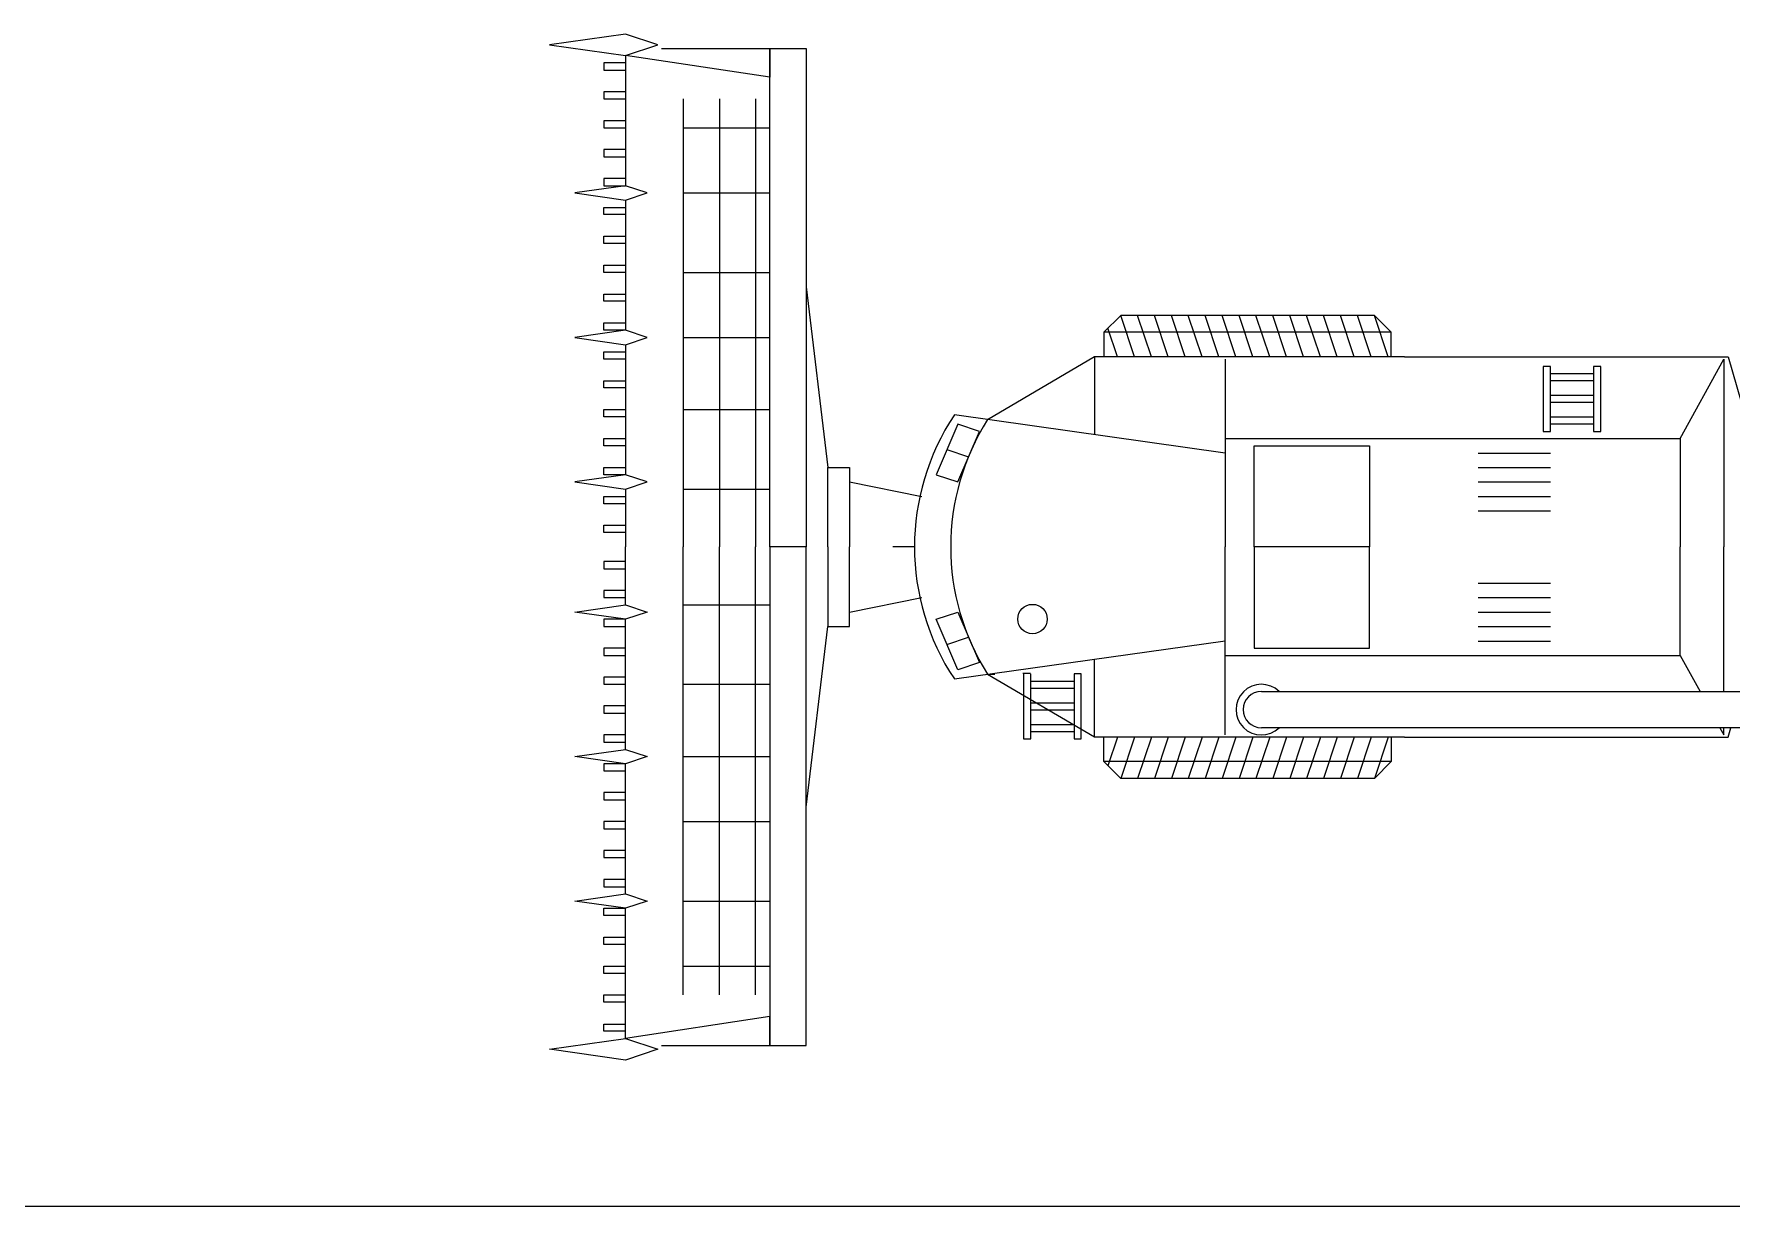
# Model space of a CAD drawing. Extents: x -121210 to 57230, y 84783 to 157800.
# Drawn here: x 34504 to 45867, y 112523 to 120369 of the extents above; entities that cross this region are included whole.
import ezdxf

# ---------------------------------------------------------------- set-up
doc = ezdxf.new("R2010")
doc.units = 0
doc.header["$MEASUREMENT"] = 0
doc.layers.get('0').update_dxf_attribs({"linetype": 'CONTINUOUS'})

# ---------------------------------------------------------------- blocks, each defined once
blk = doc.blocks.new('A$C07CA7626')
for p, q in [((452, 6119), (0, 6055)), ((646, 6055), (452, 6119)), ((0, 6055), (452, 5990)), ((452, 5990), (646, 6055)), ((452, 5990), (452, 5214)), ((1314, 5861), (452, 5990)), ((668, 6033), (1530, 6033)), ((1314, 3060), (1314, 6033)), ((1314, 6033), (1314, 5861)), ((1530, 6033), (1530, 3060)), ((452, 5947), (323, 5947)), ((323, 5947), (323, 5904)), ((323, 5904), (452, 5904)), ((452, 5775), (323, 5775)), ((323, 5775), (323, 5732)), ((323, 5732), (452, 5732)), ((797, 5732), (797, 3060)), ((1013, 5732), (1013, 3060)), ((1228, 5732), (1228, 3060)), ((452, 5602), (323, 5602)), ((323, 5602), (323, 5559)), ((323, 5559), (452, 5559)), ((797, 5559), (1314, 5559)), ((452, 5430), (323, 5430)), ((323, 5430), (323, 5387)), ((323, 5387), (452, 5387)), ((452, 5214), (151, 5171)), ((151, 5171), (452, 5128)), ((452, 5258), (323, 5258)), ((323, 5258), (323, 5214)), ((323, 5214), (452, 5214)), ((582, 5171), (452, 5214)), ((452, 5128), (582, 5171)), ((797, 5171), (1314, 5171)), ((323, 5085), (452, 5085)), ((323, 5042), (323, 5085)), ((452, 5128), (452, 4353)), ((452, 5042), (323, 5042)), ((323, 4913), (452, 4913)), ((323, 4870), (323, 4913)), ((452, 4870), (323, 4870)), ((323, 4740), (452, 4740)), ((323, 4697), (323, 4740)), ((452, 4697), (323, 4697)), ((797, 4697), (1314, 4697)), ((323, 4568), (452, 4568)), ((323, 4525), (323, 4568)), ((1530, 4611), (1659, 3534)), ((452, 4525), (323, 4525)), ((323, 4396), (452, 4396)), ((323, 4353), (323, 4396)), ((3305, 4340), (3406, 4440)), ((3387, 4194), (3330, 4365)), ((4919, 4440), (3406, 4440)), ((3488, 4194), (3406, 4440)), ((3589, 4194), (3507, 4440)), ((3690, 4194), (3608, 4440)), ((3791, 4194), (3709, 4440)), ((3892, 4194), (3809, 4440)), ((3992, 4194), (3910, 4440)), ((4093, 4194), (4011, 4440)), ((4194, 4194), (4112, 4440)), ((4295, 4194), (4213, 4440)), ((4396, 4194), (4314, 4440)), ((4497, 4194), (4414, 4440)), ((4597, 4194), (4515, 4440)), ((4698, 4194), (4616, 4440)), ((4799, 4194), (4717, 4440)), ((4900, 4194), (4818, 4440)), ((4919, 4440), (5020, 4340)), ((5001, 4194), (4919, 4440)), ((452, 4353), (151, 4309)), ((151, 4309), (452, 4266)), ((452, 4353), (323, 4353)), ((582, 4309), (452, 4353)), ((452, 4266), (582, 4309)), ((452, 4266), (452, 3491)), ((797, 4309), (1314, 4309)), ((5020, 4340), (3305, 4340)), ((3305, 4340), (3305, 4194)), ((5020, 4194), (5020, 4340)), ((323, 4223), (452, 4223)), ((323, 4180), (323, 4223)), ((452, 4180), (323, 4180)), ((3249, 4194), (2612, 3819)), ((5098, 4194), (3249, 4194)), ((3249, 4194), (3249, 3730)), ((4029, 4180), (4029, 3060)), ((5098, 4194), (7029, 4194)), ((6744, 3706), (7003, 4180)), ((7003, 4180), (7003, 3060)), ((7029, 4194), (7132, 3835)), ((323, 4051), (452, 4051)), ((323, 4008), (323, 4051)), ((5926, 4137), (5926, 3749)), ((5969, 4137), (5926, 4137)), ((5969, 3749), (5969, 4137)), ((5969, 4094), (6227, 4094)), ((6227, 4051), (5969, 4051)), ((6227, 4137), (6227, 3749)), ((6270, 4137), (6227, 4137)), ((6227, 4094), (6227, 4051)), ((6270, 3749), (6270, 4137)), ((452, 4008), (323, 4008)), ((5969, 3965), (6227, 3965)), ((6227, 3965), (6227, 3922)), ((323, 3879), (452, 3879)), ((323, 3835), (323, 3879)), ((797, 3879), (1314, 3879)), ((4029, 3620), (2414, 3847)), ((6227, 3922), (5969, 3922)), ((452, 3835), (323, 3835)), ((2435, 3792), (2306, 3491)), ((2564, 3749), (2435, 3792)), ((2435, 3448), (2564, 3749)), ((5926, 3749), (5969, 3749)), ((5969, 3835), (6227, 3835)), ((6227, 3792), (5969, 3792)), ((6227, 3835), (6227, 3792)), ((6227, 3749), (6270, 3749)), ((323, 3706), (452, 3706)), ((323, 3663), (323, 3706)), ((452, 3663), (323, 3663)), ((4029, 3706), (6744, 3706)), ((4202, 3060), (4202, 3663)), ((4202, 3663), (4891, 3663)), ((4891, 3663), (4891, 3060)), ((5538, 3706), (5969, 3706)), ((6744, 3706), (6744, 3060)), ((2370, 3641), (2499, 3598)), ((5538, 3620), (5969, 3620)), ((452, 3491), (151, 3448)), ((151, 3448), (452, 3404)), ((323, 3534), (452, 3534)), ((323, 3491), (323, 3534)), ((452, 3491), (323, 3491)), ((582, 3448), (452, 3491)), ((452, 3404), (582, 3448)), ((1659, 3534), (1788, 3534)), ((1659, 3060), (1659, 3534)), ((1788, 3534), (1788, 3060)), ((1788, 3448), (2219, 3361)), ((2306, 3491), (2435, 3448)), ((5538, 3534), (5969, 3534)), ((5538, 3448), (5969, 3448)), ((323, 3361), (452, 3361)), ((323, 3318), (323, 3361)), ((452, 3404), (452, 3060)), ((797, 3404), (1314, 3404)), ((5538, 3361), (5969, 3361)), ((452, 3318), (323, 3318)), ((5538, 3275), (5969, 3275)), ((323, 3189), (452, 3189)), ((323, 3146), (323, 3189)), ((452, 3146), (323, 3146)), ((452, 2715), (452, 3060)), ((797, 388), (797, 3060)), ((1013, 388), (1013, 3060)), ((1228, 388), (1228, 3060)), ((1530, 3060), (1314, 3060)), ((1314, 3060), (1314, 86)), ((1530, 86), (1530, 3060)), ((1659, 3060), (1659, 2586)), ((1788, 2586), (1788, 3060)), ((2176, 3060), (2047, 3060)), ((4029, 1939), (4029, 3060)), ((4891, 3060), (4202, 3060)), ((4202, 3060), (4202, 2456)), ((4891, 2456), (4891, 3060)), ((6744, 2413), (6744, 3060)), ((7003, 2198), (7003, 3060)), ((452, 2974), (323, 2974)), ((323, 2974), (323, 2930)), ((323, 2930), (452, 2930)), ((5538, 2844), (5969, 2844)), ((452, 2801), (323, 2801)), ((323, 2801), (323, 2758)), ((323, 2758), (452, 2758)), ((1788, 2672), (2219, 2758)), ((5538, 2758), (5969, 2758)), ((151, 2672), (452, 2715)), ((452, 2629), (151, 2672)), ((452, 2715), (582, 2672)), ((582, 2672), (452, 2629)), ((797, 2715), (1314, 2715)), ((2306, 2629), (2435, 2672)), ((2435, 2672), (2564, 2370)), ((5538, 2672), (5969, 2672)), ((452, 2629), (323, 2629)), ((323, 2629), (323, 2586)), ((323, 2586), (452, 2586)), ((452, 1853), (452, 2629)), ((1530, 1508), (1659, 2586)), ((1659, 2586), (1788, 2586)), ((2435, 2327), (2306, 2629)), ((5538, 2586), (5969, 2586)), ((452, 2456), (323, 2456)), ((323, 2456), (323, 2413)), ((2370, 2478), (2499, 2521)), ((4029, 2499), (2414, 2272)), ((4202, 2456), (4891, 2456)), ((5538, 2499), (5969, 2499)), ((323, 2413), (452, 2413)), ((2564, 2370), (2435, 2327)), ((3249, 1925), (3249, 2390)), ((4029, 2413), (6744, 2413)), ((6744, 2413), (6862, 2198)), ((452, 2284), (323, 2284)), ((323, 2284), (323, 2241)), ((323, 2241), (452, 2241)), ((797, 2241), (1314, 2241)), ((3249, 1925), (2612, 2300)), ((2655, 2300), (2612, 2300)), ((2869, 2305), (2823, 2305)), ((2826, 2303), (2826, 1915)), ((2870, 1915), (2870, 2303)), ((2870, 2259), (3128, 2259)), ((3128, 2303), (3128, 1915)), ((3171, 2303), (3128, 2303)), ((3128, 2259), (3128, 2216)), ((3171, 1915), (3171, 2303)), ((3128, 2216), (2870, 2216)), ((2870, 2130), (3128, 2130)), ((4245, 2198), (7908, 2198)), ((452, 2112), (323, 2112)), ((323, 2112), (323, 2069)), ((323, 2069), (452, 2069)), ((3128, 2087), (2870, 2087)), ((452, 1939), (323, 1939)), ((323, 1939), (323, 1896)), ((2870, 2001), (3128, 2001)), ((3128, 1958), (2870, 1958)), ((3128, 2001), (3128, 1958)), ((5098, 1925), (3249, 1925)), ((3305, 1780), (3305, 1925)), ((3387, 1925), (3330, 1755)), ((3488, 1925), (3406, 1679)), ((3589, 1925), (3507, 1679)), ((3690, 1925), (3608, 1679)), ((3791, 1925), (3709, 1679)), ((3892, 1925), (3809, 1679)), ((3992, 1925), (3910, 1679)), ((4093, 1925), (4011, 1679)), ((4194, 1925), (4112, 1679)), ((4295, 1925), (4213, 1679)), ((7908, 1982), (4245, 1982)), ((4396, 1925), (4314, 1679)), ((4497, 1925), (4414, 1679)), ((4597, 1925), (4515, 1679)), ((4698, 1925), (4616, 1679)), ((4799, 1925), (4717, 1679)), ((4900, 1925), (4818, 1679)), ((5001, 1925), (4919, 1679)), ((5020, 1925), (5020, 1780)), ((5098, 1925), (7029, 1925)), ((6979, 1982), (7003, 1939)), ((7003, 1939), (7003, 1982)), ((7029, 1925), (7045, 1982)), ((151, 1810), (452, 1853)), ((323, 1896), (452, 1896)), ((452, 1853), (582, 1810)), ((2826, 1915), (2870, 1915)), ((3128, 1915), (3171, 1915)), ((452, 1767), (151, 1810)), ((452, 1767), (323, 1767)), ((323, 1767), (323, 1724)), ((323, 1724), (452, 1724)), ((582, 1810), (452, 1767)), ((452, 991), (452, 1767)), ((797, 1810), (1314, 1810)), ((5020, 1780), (3305, 1780)), ((3305, 1780), (3406, 1679)), ((4919, 1679), (5020, 1780)), ((4919, 1679), (3406, 1679)), ((452, 1595), (323, 1595)), ((323, 1595), (323, 1551)), ((323, 1551), (452, 1551)), ((452, 1422), (323, 1422)), ((323, 1422), (323, 1379)), ((797, 1422), (1314, 1422)), ((323, 1379), (452, 1379)), ((452, 1250), (323, 1250)), ((323, 1250), (323, 1207)), ((323, 1207), (452, 1207)), ((452, 1077), (323, 1077)), ((323, 1077), (323, 1034)), ((323, 1034), (452, 1034)), ((151, 948), (452, 991)), ((452, 905), (151, 948)), ((452, 991), (582, 948)), ((582, 948), (452, 905)), ((797, 948), (1314, 948)), ((323, 905), (452, 905)), ((323, 862), (323, 905)), ((452, 862), (323, 862)), ((452, 129), (452, 905)), ((323, 733), (452, 733)), ((323, 690), (323, 733)), ((452, 690), (323, 690)), ((323, 560), (452, 560)), ((323, 517), (323, 560)), ((452, 517), (323, 517)), ((797, 560), (1314, 560)), ((323, 388), (452, 388)), ((323, 345), (323, 388)), ((452, 345), (323, 345)), ((323, 215), (452, 215)), ((323, 172), (323, 215)), ((1314, 259), (452, 129)), ((1314, 86), (1314, 259)), ((0, 65), (452, 129)), ((452, 172), (323, 172)), ((452, 129), (646, 65)), ((452, 0), (0, 65)), ((646, 65), (452, 0)), ((668, 86), (1530, 86))]:
    blk.add_line(p, q)
blk.add_circle((2880, 2630), 87.7)
for centre, radius, start, end in [((3598, 3060), 1422, 146.3817, 213.6183), ((3598, 3060), 1422, 146.3817, 213.6183), ((3814, 3060), 1422, 147.715, 212.285), ((3814, 3060), 1422, 147.715, 212.285), ((4245, 2090), 151, 45.5847, 314.4153), ((4245, 2090), 108, 90, 270)]:
    blk.add_arc(centre, radius, start, end)
blk = doc.blocks.new('FORMATLINES')
at = {"color": 155, "true_color": 0x546d8e}
blk.add_line((-117481, 112523), (57230, 112523), dxfattribs=at)

msp = doc.modelspace()

# ---------------------------------------------------------------- block references
msp.add_blockref('FORMATLINES', (0, 0))
at = {"xscale": 1.12248795, "yscale": 1.12248795, "zscale": 1.12248795}
msp.add_blockref('A$C07CA7626', (37957, 113500), dxfattribs=at)

doc.saveas('drawing.dxf')
